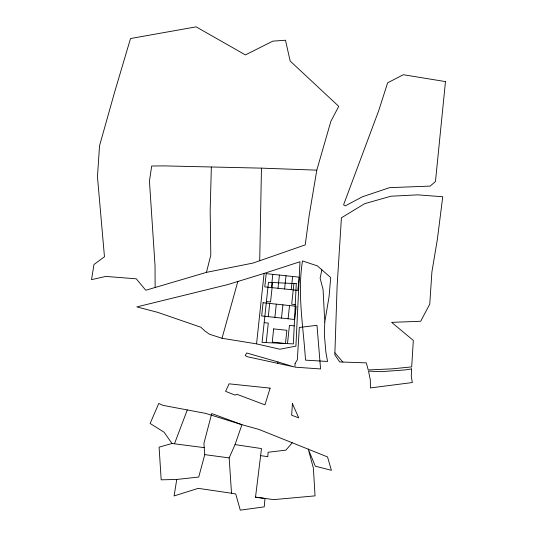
<?xml version="1.0" encoding="UTF-8"?>
<svg xmlns="http://www.w3.org/2000/svg" width="537" height="537" viewBox="0 0 537 537"><rect width="100%" height="100%" fill="white"/><g stroke="black" fill="none" stroke-linecap="round" stroke-linejoin="round"><path stroke-width="0.81" d="M259.707 260.539L261.465 168.141L164.134 165.893L151.703 166.014L149.44 181.056L155.032 265.553L155.133 287.496L145.769 290.235L136.25 278.81L105.802 276.427L91.525 279.649L93.982 264.513L104.467 256.753L97.459 176.801L99.533 145.762L114.596 92.223L130.518 38.536L196.119 26.85L245.396 54.902L272.836 41.141L285.489 40.241L290.161 61.037L338.74 106.353L330.893 121.288L316.796 170.155L309.265 214.887L305.238 244.892L253.088 263.056L206.443 272.36L155.133 287.496M211.35 167.067L210.168 210.652L210.799 255.129L206.443 272.36M324.778 322.113L324.355 334.578L325.872 352.252L327.563 361.455L305.519 360.152C303.418 327.167 297.209 293.934 302.485 260.935L317.354 265.882L330.711 277.562L329.06 296.739L324.778 322.113L323.059 289.497L320.126 278.186L321.858 269.816M334.9 352.802L337.115 286.067L341.425 217.787L364.663 203.677L390.923 196.22L417.739 194.857L442.743 196.743L437.366 239.354L431.909 271.897L429.761 304.117L420.699 321.267L391.621 322.361L413.322 340.431L411.678 366.899L392.057 368.859L368.207 369.946L366.321 362.871L339.699 361.951L334.833 354.776L334.9 352.802L342.861 362.059M256.558 343.875L264.09 273.42L299.982 261.747L295.914 346.117L279.891 349.225L256.558 343.875L222.023 338.27L209.417 334.215L204.778 330.899L200.845 327.234L157.69 312.346L136.834 306.909L227.688 284.603L264.09 273.42M268.278 316.655L269.695 303.439M271.386 287.57L272.803 274.353M266.204 342.599L268.292 323.106L264.17 322.663M272.635 282.502L270.554 301.955L266.433 301.512M274.89 317.36L276.3 304.143M277.998 288.275L279.415 275.058M281.495 318.072L282.912 304.848M284.61 288.987L286.02 275.763M288.107 318.777L289.524 305.553M291.215 289.691L292.631 276.474M287.49 343.62L289.443 325.368L294.229 325.878M293.914 283.529L291.705 304.217L295.256 304.593M260.626 455.658L261.479 448.563L235.045 444.609L229.165 457.907L231.514 493.228L235.73 493.959L240.281 510.15L264.231 506.874L264.976 498.437L255.511 497.161L260.626 455.658L267.829 456.658L268.077 452.268L285.885 450.134L292.242 442.77L327.543 456.94L331.389 470.305L315.3 466.183L308.245 449.033L313.4 468.197L315.044 495.866L273.756 499.618L255.511 497.161M292.242 442.77L258.881 429.405L241.932 424.7L211.739 413.55L203.906 443.374L204.758 454.631L198.73 477.044L176.754 479.46L174.089 495.933L198.24 488.348L231.514 493.228M222.023 338.27L237.898 281.267M277.622 363.368L278.052 361.965L293.974 366.872L247.51 356.769L245.248 355.628L246.617 352.963L278.052 361.965M235.045 444.609L241.932 424.7L205.745 413.409L162.798 405.328L158.791 403.428L150.125 423.478L164.08 432.204L172.021 443.502L204.51 447.67M174.552 443.602L187.265 409.959M172.021 443.502L159.093 447.146L161.187 479.83L176.754 479.46M261.465 168.141L316.796 170.155M204.758 454.631L229.165 457.907M411.59 368.932L411.268 376.115L412.329 382.552L370.396 387.929L370.315 379.928L368.523 371.114L381.203 371.671L404.737 369.953L411.59 368.932M295.082 363.502L294.907 367.154L320.576 368.946L316.984 325.328L299.331 327.456L297.344 359.743L295.082 363.502M296.263 283.643L293.363 343.902L262.063 342.398L268.487 282.308L296.263 283.643M292.43 403.623L291.638 415.202L298.713 417.853L292.43 403.623M445.475 81.597L435.46 181.526L430.157 186.104L389.573 187.648L362.448 196.764L345.257 205.879L343.586 204.798L378.719 110.635L387.633 82.832L403.287 74.717L445.475 81.597M263.083 302.727L261.667 315.951L294.719 319.481L296.135 306.265L263.083 302.727M266.191 273.642L264.781 286.865L297.827 290.396L299.243 277.179L266.191 273.642M273.655 328.892L272.246 342.109L285.462 343.526L286.879 330.302L273.655 328.892M270.124 388.137L264.942 404.858L237.072 394.359L234.984 395.071L225.58 391.345L229.111 383.834L270.124 388.137"/></g></svg>
